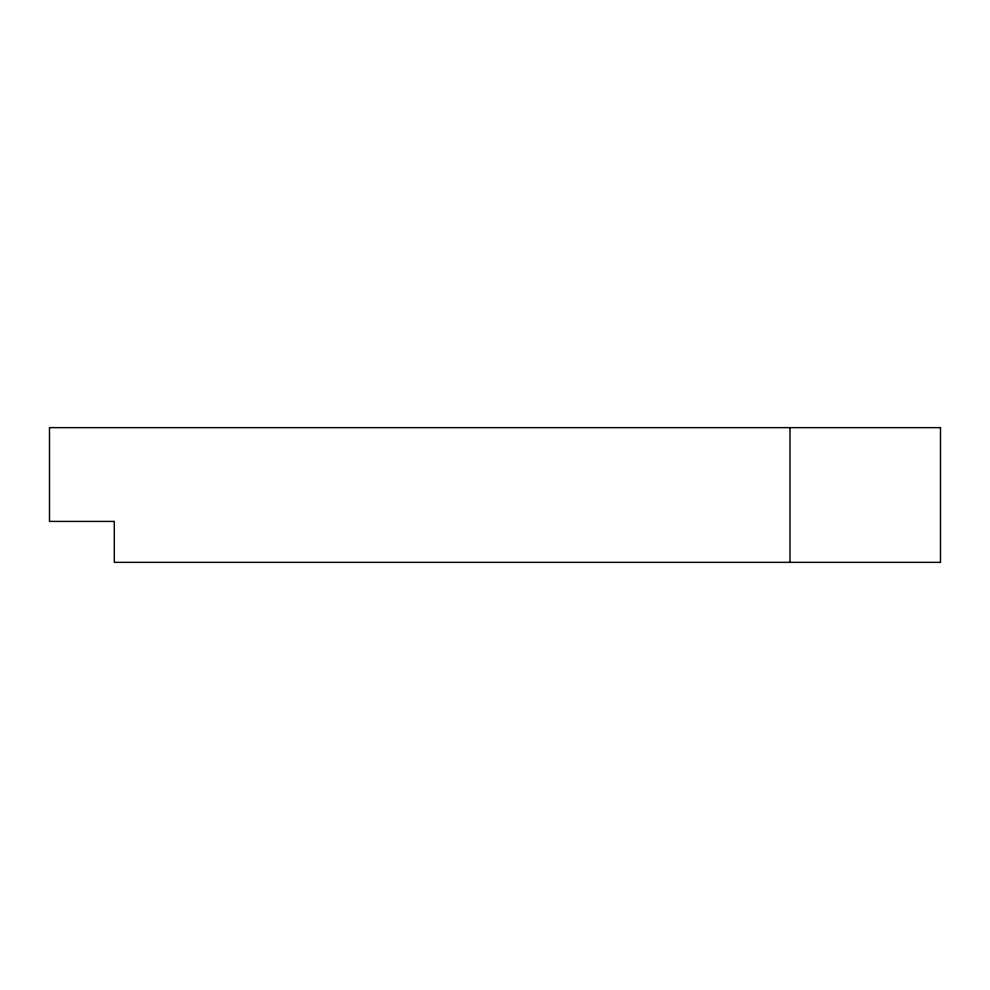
<?xml version="1.0" encoding="UTF-8"?>
<svg xmlns="http://www.w3.org/2000/svg" width="990" height="990" viewBox="0 0 990 990"><rect width="100%" height="100%" fill="white"/><g stroke="black" fill="none" stroke-linecap="round" stroke-linejoin="round"><path stroke-width="1.49" d="M789.995 427.643L789.995 562.357M940.5 427.643L49.5 427.643L49.5 521.408L114.296 521.408L114.296 562.357L940.5 562.357L940.5 427.643"/></g></svg>
